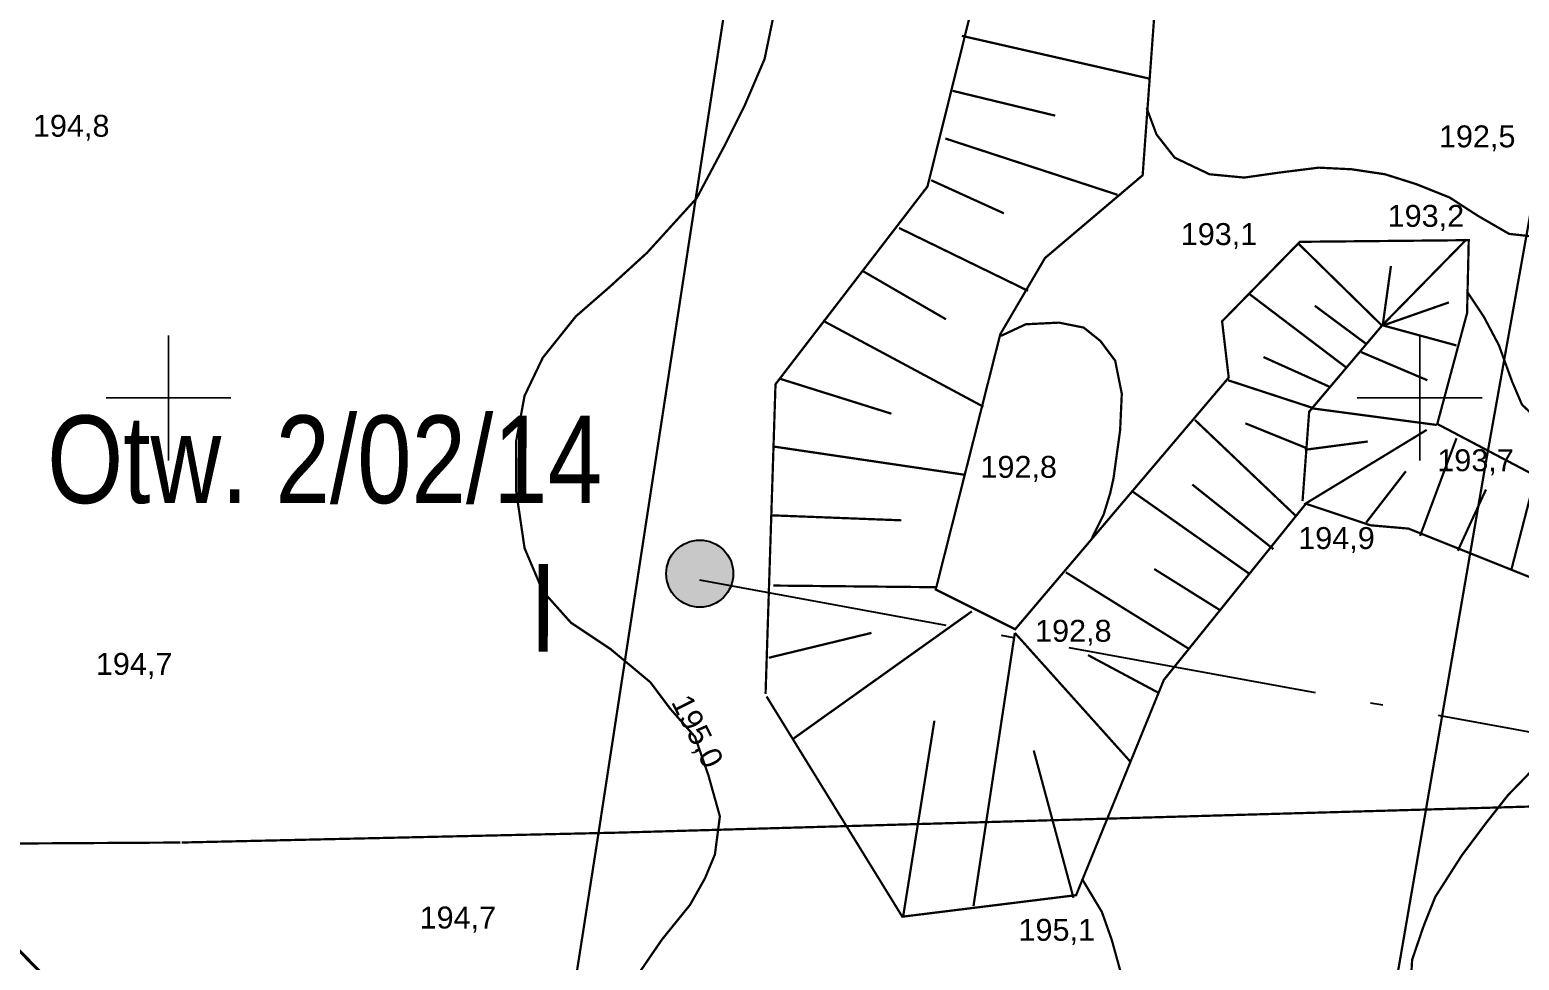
# Model space of a CAD drawing. Extents: x 7572697 to 7573818, y 5546684 to 5547005.
# Drawn here: x 7572844.5 to 7572904, y 5546927.5 to 5546964.7 of the extents above; entities that cross this region are included whole.
import ezdxf
from ezdxf.enums import TextEntityAlignment as Align

# ---------------------------------------------------------------- set-up
doc = ezdxf.new("R2010")
doc.units = 0
doc.header["$MEASUREMENT"] = 0
doc.linetypes.add('1', pattern=[2, 1, -1])
doc.linetypes.add('15', pattern=[3, 2, -0.45, 0.1, -0.45])
doc.styles.add('STYL_ARIAL', font='Arial', dxfattribs={"oblique": 0.1})

msp = doc.modelspace()

# ---------------------------------------------------------------- hatches: boundary and pattern name
at = {"linetype": 'ByBlock'}
h = msp.add_hatch(color=1, dxfattribs=at)
edge = h.paths.add_edge_path()
edge.add_arc((7572871.2314, 5546942.9798), 1.3408, 0, 360)

# ---------------------------------------------------------------- linework, layer by layer
at = {"color": 0, "const_width": 0.09}
for points in [[(7572909.4076, 5546985.2213), (7572902.6607, 5546947.5182), (7572895.7816, 5546907.672), (7572887.8441, 5546862.0049)], [(7572857.2318, 5546868.9634), (7572867.1537, 5546932.4104), (7572874.9589, 5546983.3427)], [(7572881.7057, 5546964.4647), (7572889.2463, 5546962.7449)], [(7572881.3353, 5546962.2687), (7572885.4363, 5546961.2765)], [(7572881.0442, 5546960.3637), (7572887.9234, 5546958.1147)], [(7572880.4754, 5546958.6968), (7572883.3858, 5546957.3739)], [(7572879.1922, 5546956.7918), (7572884.3516, 5546954.2783)], [(7572895.3185, 5546945.8778), (7572895.5831, 5546949.4497), (7572898.4935, 5546952.8893), (7572895.1201, 5546956.1965)], [(7572898.4274, 5546952.8231), (7572901.867, 5546956.3288)], [(7572898.52, 5546952.8892), (7572898.8507, 5546955.2704)], [(7572877.7634, 5546955.0588), (7572881.0707, 5546953.1406)], [(7572897.0383, 5546951.2356), (7572893.2018, 5546954.146)], [(7572897.8585, 5546952.1616), (7572895.808, 5546953.683)], [(7572898.52, 5546952.8892), (7572901.1658, 5546953.8152)], [(7572876.1495, 5546953.0877), (7572882.5656, 5546949.6481)], [(7572897.6601, 5546951.8309), (7572900.3059, 5546950.7064)], [(7572896.4033, 5546950.4418), (7572893.7575, 5546951.6324)], [(7572874.4561, 5546950.7593), (7572878.8879, 5546949.3702)], [(7572895.7815, 5546949.5819), (7572892.3419, 5546950.7064)], [(7572895.7154, 5546949.5819), (7572900.6763, 5546948.9204)], [(7572895.0539, 5546945.2825), (7572891.019, 5546949.119)], [(7572895.4773, 5546947.9944), (7572893.0299, 5546948.9866)], [(7572895.3847, 5546945.7455), (7572900.2795, 5546948.7221)], [(7572895.4111, 5546947.9283), (7572897.9246, 5546948.259)], [(7572900.0148, 5546944.4887), (7572901.47, 5546948.3913)], [(7572874.1651, 5546948.0606), (7572881.7719, 5546946.9361)], [(7572897.8585, 5546945.0179), (7572899.446, 5546947.0684)], [(7572903.6529, 5546943.0996), (7572904.6451, 5546946.9361)], [(7572894.1543, 5546943.9595), (7572890.9132, 5546946.5392)], [(7572901.523, 5546943.8934), (7572902.6475, 5546946.3408)], [(7572893.2018, 5546942.9674), (7572888.5054, 5546946.2747)], [(7572874.1254, 5546945.3089), (7572879.2848, 5546945.1105)], [(7572890.7545, 5546939.9908), (7572885.8597, 5546943.0335)], [(7572892.0377, 5546941.5121), (7572889.3919, 5546943.1657)], [(7572874.1651, 5546942.5043), (7572880.6474, 5546942.4382)], [(7572874.9588, 5546936.3792), (7572882.1025, 5546941.4724)], [(7572873.9931, 5546939.6204), (7572878.0941, 5546940.6126)], [(7572882.1687, 5546929.6985), (7572883.8223, 5546940.6126)], [(7572888.4526, 5546935.4532), (7572883.8224, 5546940.6126)], [(7572889.5903, 5546938.2049), (7572886.746, 5546939.7263)], [(7572879.3509, 5546929.2355), (7572880.6077, 5546937.1068)], [(7572886.1639, 5546930.0292), (7572884.5764, 5546935.9162)], [(7572859.9299, 5546928.055), (7572859.9289, 5546928.0564), (7572859.9279, 5546928.0579), (7572859.927, 5546928.0594), (7572859.9261, 5546928.0609), (7572859.9253, 5546928.0625), (7572859.9246, 5546928.064), (7572859.9239, 5546928.0656), (7572859.9233, 5546928.0673), (7572859.9227, 5546928.0689), (7572859.9222, 5546928.0706), (7572859.9217, 5546928.0723), (7572859.9213, 5546928.074), (7572859.921, 5546928.0757), (7572859.9207, 5546928.0774), (7572859.9205, 5546928.0791), (7572859.9203, 5546928.0809), (7572859.9202, 5546928.0826), (7572859.9202, 5546928.0844), (7572859.9202, 5546928.0861), (7572859.9203, 5546928.0878), (7572859.9205, 5546928.0896), (7572859.9207, 5546928.0913), (7572859.9209, 5546928.093), (7572859.9213, 5546928.0948), (7572859.9216, 5546928.0965), (7572859.9221, 5546928.0981), (7572859.9226, 5546928.0998), (7572859.9231, 5546928.1015), (7572859.9238, 5546928.1031), (7572859.9244, 5546928.1047), (7572859.9252, 5546928.1063), (7572859.926, 5546928.1079), (7572859.9268, 5546928.1094), (7572859.9277, 5546928.1109), (7572859.9286, 5546928.1123), (7572859.9296, 5546928.1138), (7572859.9307, 5546928.1152), (7572859.9318, 5546928.1165), (7572859.9329, 5546928.1179), (7572859.9341, 5546928.1191), (7572859.9353, 5546928.1204), (7572859.9366, 5546928.1216), (7572859.9379, 5546928.1227), (7572859.9393, 5546928.1238), (7572859.9407, 5546928.1249), (7572859.9421, 5546928.1259), (7572859.9435, 5546928.1268), (7572859.945, 5546928.1278), (7572859.9466, 5546928.1286), (7572859.9481, 5546928.1294), (7572859.9497, 5546928.1301), (7572859.9513, 5546928.1308), (7572859.9529, 5546928.1315), (7572859.9546, 5546928.132), (7572859.9562, 5546928.1326), (7572859.9579, 5546928.133), (7572859.9596, 5546928.1334), (7572859.9613, 5546928.1338), (7572859.963, 5546928.134), (7572859.9648, 5546928.1343), (7572859.9665, 5546928.1344), (7572859.9683, 5546928.1345), (7572859.97, 5546928.1345), (7572859.9718, 5546928.1345), (7572859.9735, 5546928.1344), (7572859.9752, 5546928.1343), (7572859.977, 5546928.1341), (7572859.9787, 5546928.1338), (7572859.9804, 5546928.1335), (7572859.9821, 5546928.1331), (7572859.9838, 5546928.1327), (7572859.9855, 5546928.1322), (7572859.9871, 5546928.1316), (7572859.9888, 5546928.131), (7572859.9904, 5546928.1303), (7572859.9919, 5546928.1296), (7572859.9935, 5546928.1288), (7572859.995, 5546928.1279), (7572859.9965, 5546928.1271), (7572859.998, 5546928.1261), (7572859.9994, 5546928.1251), (7572860.0008, 5546928.1241), (7572860.0022, 5546928.123), (7572860.0035, 5546928.1218), (7572860.0048, 5546928.1207), (7572860.006, 5546928.1194), (7572860.0072, 5546928.1181), (7572860.0084, 5546928.1168), (7572860.0095, 5546928.1155), (7572860.0105, 5546928.1141), (7572860.0115, 5546928.1127), (7572860.0125, 5546928.1112), (7572860.0134, 5546928.1097), (7572860.0143, 5546928.1082), (7572860.0151, 5546928.1066), (7572860.0158, 5546928.1051), (7572860.0165, 5546928.1035), (7572860.0171, 5546928.1018), (7572860.0177, 5546928.1002), (7572860.0182, 5546928.0985), (7572860.0187, 5546928.0968), (7572860.0191, 5546928.0951), (7572860.0194, 5546928.0934), (7572860.0197, 5546928.0917), (7572860.0199, 5546928.09), (7572860.0201, 5546928.0882), (7572860.0202, 5546928.0865), (7572860.0202, 5546928.0847), (7572860.0202, 5546928.083), (7572860.0201, 5546928.0813), (7572860.0199, 5546928.0795), (7572860.0197, 5546928.0778), (7572860.0195, 5546928.0761), (7572860.0191, 5546928.0743), (7572860.0188, 5546928.0726), (7572860.0183, 5546928.071), (7572860.0178, 5546928.0693), (7572860.0173, 5546928.0676), (7572860.0166, 5546928.066), (7572860.016, 5546928.0644), (7572860.0152, 5546928.0628), (7572860.0144, 5546928.0612), (7572860.0136, 5546928.0597), (7572860.0127, 5546928.0582), (7572860.0118, 5546928.0567), (7572860.0108, 5546928.0553), (7572860.0097, 5546928.0539), (7572860.0086, 5546928.0526), (7572860.0075, 5546928.0512), (7572860.0063, 5546928.05), (7572860.0051, 5546928.0487), (7572860.0038, 5546928.0475), (7572860.0025, 5546928.0464), (7572860.0011, 5546928.0453), (7572859.9997, 5546928.0442), (7572859.9983, 5546928.0432), (7572859.9969, 5546928.0422), (7572859.9954, 5546928.0413), (7572859.9938, 5546928.0405), (7572859.9923, 5546928.0397), (7572859.9907, 5546928.039), (7572859.9891, 5546928.0383), (7572859.9875, 5546928.0376), (7572859.9858, 5546928.0371), (7572859.9842, 5546928.0365), (7572859.9825, 5546928.0361), (7572859.9808, 5546928.0357), (7572859.9791, 5546928.0353), (7572859.9774, 5546928.0351), (7572859.9756, 5546928.0348), (7572859.9739, 5546928.0347), (7572859.9721, 5546928.0346), (7572859.9704, 5546928.0345), (7572859.9686, 5546928.0346), (7572859.9669, 5546928.0347), (7572859.9652, 5546928.0348), (7572859.9634, 5546928.035), (7572859.9617, 5546928.0353), (7572859.96, 5546928.0356), (7572859.9583, 5546928.036), (7572859.9566, 5546928.0364), (7572859.9549, 5546928.0369), (7572859.9533, 5546928.0375), (7572859.9516, 5546928.0381), (7572859.95, 5546928.0388), (7572859.9485, 5546928.0395), (7572859.9469, 5546928.0403), (7572859.9454, 5546928.0412), (7572859.9439, 5546928.042), (7572859.9424, 5546928.043), (7572859.941, 5546928.044), (7572859.9396, 5546928.045), (7572859.9382, 5546928.0461), (7572859.9369, 5546928.0473), (7572859.9356, 5546928.0484), (7572859.9344, 5546928.0497), (7572859.9332, 5546928.0509), (7572859.932, 5546928.0523), (7572859.9299, 5546928.055)]]:
    msp.add_lwpolyline(points, dxfattribs=at)
at = {"color": 0, "linetype": '1', "const_width": 0.09}
for points in [[(7572882.7111, 5546983.8455), (7572883.2403, 5546970.1533), (7572880.3299, 5546958.4455), (7572874.2577, 5546950.5477), (7572873.8608, 5546938.1784)], [(7572873.9005, 5546938.0726), (7572879.3245, 5546929.2752), (7572886.2698, 5546930.1351), (7572889.7755, 5546938.7341), (7572895.4508, 5546945.772), (7572898.0305, 5546944.9121), (7572899.5518, 5546944.7798), (7572904.8435, 5546942.6631), (7572919.3294, 5546942.2662), (7572928.8015, 5546950.6668), (7572931.1828, 5546964.2928), (7572930.7197, 5546975.1142)], [(7572925.9572, 5546970.9471), (7572926.2218, 5546954.2122), (7572914.977, 5546945.9836), (7572904.5921, 5546946.9097), (7572900.7028, 5546948.9602), (7572901.8934, 5546953.392), (7572901.9595, 5546956.3024), (7572895.2127, 5546956.2362), (7572892.1038, 5546953.0612), (7572892.3684, 5546950.8123), (7572883.8356, 5546940.7581), (7572880.6606, 5546942.3456), (7572883.2403, 5546952.5453), (7572885.0262, 5546955.588), (7572888.9288, 5546958.8953), (7572889.8549, 5546971.6085)], [(7572898.5596, 5546952.8892), (7572901.47, 5546952.0955)]]:
    msp.add_lwpolyline(points, dxfattribs=at)
at = {"color": 37}
for points, const_width in [([(7572874.218, 5546965.4569), (7572873.8211, 5546963.5387), (7572873.0273, 5546961.6866), (7572872.2336, 5546960.0991), (7572871.1091, 5546957.9825), (7572869.1247, 5546955.7997), (7572867.6034, 5546954.4106), (7572866.2805, 5546953.2597), (7572864.9576, 5546951.606), (7572864.23, 5546950.0847), (7572863.8992, 5546948.2987), (7572863.8992, 5546946.2482), (7572864.23, 5546943.9992), (7572864.9576, 5546942.2795), (7572866.082, 5546941.0227), (7572867.6695, 5546939.9643), (7572869.257, 5546938.6414), (7572870.0508, 5546937.5831), (7572871.043, 5546936.4586), (7572871.5721, 5546934.9373), (7572872.0352, 5546933.2836), (7572871.8367, 5546931.7623), (7572871.4399, 5546930.8098), (7572870.8445, 5546929.7514), (7572869.7201, 5546928.3624), (7572868.8602, 5546927.1056)], 0.09), ([(7572889.0876, 5546961.5808), (7572889.4845, 5546960.5225), (7572890.2121, 5546959.5964), (7572891.6011, 5546958.935), (7572892.9902, 5546958.8027), (7572894.3793, 5546959.0011), (7572895.9668, 5546959.1996), (7572897.2897, 5546959.1334), (7572898.6126, 5546958.935), (7572899.8694, 5546958.5381), (7572901.1923, 5546958.0089), (7572902.3168, 5546957.2813), (7572903.5735, 5546956.5537), (7572904.7642, 5546956.4214), (7572906.2855, 5546956.4214), (7572907.6084, 5546956.8183), (7572908.799, 5546957.4136), (7572909.6589, 5546958.4058), (7572909.9897, 5546959.5303), (7572910.122, 5546960.5886), (7572909.8574, 5546962.0438), (7572909.4605, 5546963.3667), (7572908.799, 5546964.5574), (7572907.6746, 5546965.6818)], 0.09), ([(7572883.2668, 5546952.4791), (7572884.259, 5546952.9421), (7572885.5819, 5546953.0083), (7572886.5741, 5546952.8098), (7572887.2355, 5546952.2807), (7572887.8309, 5546951.4869), (7572888.0954, 5546950.164), (7572888.0293, 5546948.7088), (7572887.7647, 5546946.7906), (7572887.6324, 5546946.1952), (7572887.3678, 5546945.3354), (7572886.9048, 5546944.4093)], 0.09), ([(7572889.4845, 5546907.2883), (7572891.535, 5546907.8836), (7572892.8579, 5546908.6774), (7572893.7178, 5546909.6695), (7572894.3793, 5546910.9263), (7572894.6439, 5546912.5138), (7572894.5116, 5546914.4982), (7572894.0486, 5546916.1518), (7572893.1887, 5546917.7393), (7572892.1965, 5546919.1284), (7572891.2043, 5546920.3852), (7572889.8814, 5546922.568), (7572889.2861, 5546923.6395), (7572888.6246, 5546925.0286), (7572888.2277, 5546926.4177), (7572887.6986, 5546928.3359), (7572887.3017, 5546929.4604), (7572886.5079, 5546930.7833)], 0.09), ([(7572843.275, 5546928.7063), (7572845.7886, 5546926.1266), (7572847.6406, 5546924.0099), (7572849.7573, 5546920.7688), (7572851.0802, 5546918.4537), (7572852.2708, 5546915.5433), (7572853.1969, 5546913.162), (7572854.0568, 5546911.0454), (7572854.7844, 5546909.2594), (7572856.5042, 5546906.6136), (7572857.4302, 5546905.423), (7572858.9516, 5546904.2985)], 0.125)]:
    msp.add_lwpolyline(points, dxfattribs=dict(at, const_width=const_width))
at = {"color": 37, "linetype": '1', "const_width": 0.09}
for points in [[(7572901.9066, 5546954.2254), (7572902.5681, 5546953.2332), (7572903.1634, 5546952.1087), (7572903.6925, 5546950.6535), (7572904.0894, 5546949.7275), (7572905.0816, 5546948.8014), (7572906.4707, 5546947.677), (7572907.9259, 5546947.0817), (7572909.1165, 5546946.6186)], [(7572905.2205, 5546935.87), (7572903.5338, 5546934.1369), (7572902.6739, 5546933.0455), (7572901.6817, 5546931.7226), (7572900.6234, 5546930.069), (7572900.1603, 5546928.9114), (7572899.6973, 5546927.5554), (7572899.6312, 5546926.3648), (7572899.6973, 5546924.1158), (7572900.028, 5546922.6871), (7572900.3918, 5546921.7611), (7572901.0533, 5546920.6035), (7572902.3101, 5546919.2144), (7572903.9306, 5546917.4947), (7572905.4189, 5546916.0394)]]:
    msp.add_lwpolyline(points, dxfattribs=at)
at = {"color": 1, "const_width": 0.065}
for points in [[(7572850, 5546947.5), (7572850, 5546952.5)], [(7572850, 5546947.5), (7572850, 5546952.5)], [(7572850, 5546947.5), (7572850, 5546952.5)], [(7572900, 5546947.5), (7572900, 5546952.5)], [(7572900, 5546947.5), (7572900, 5546952.5)], [(7572900, 5546947.5), (7572900, 5546952.5)], [(7572847.5, 5546950), (7572852.5, 5546950)], [(7572847.5, 5546950), (7572852.5, 5546950)], [(7572847.5, 5546950), (7572852.5, 5546950)], [(7572897.5, 5546950), (7572902.5, 5546950)], [(7572897.5, 5546950), (7572902.5, 5546950)], [(7572897.5, 5546950), (7572902.5, 5546950)]]:
    msp.add_lwpolyline(points, dxfattribs=at)
at = {"linetype": '15', "ltscale": 5}
msp.add_lwpolyline([(7572871.2254, 5546942.7273), (7573108.622, 5546899.293)], dxfattribs=at)
at = {"color": 2, "const_width": 0.09}
for points in [[(7572850.5246, 5546932.2385), (7572868.0532, 5546932.6354), (7572911.9873, 5546933.8921), (7572924.555, 5546933.7599), (7572942.4672, 5546934.2626), (7572956.9267, 5546934.5933), (7572999.26, 5546936.0485)], [(7573082.8418, 5546859.3988), (7573069.4142, 5546867.7993), (7573055.2061, 5546876.6099), (7573048.7238, 5546879.388), (7573037.479, 5546880.5786), (7573023.7075, 5546881.3724), (7572999.3658, 5546883.1583), (7572982.1547, 5546884.5474), (7572980.5672, 5546884.7458), (7572967.1396, 5546886.9948), (7572936.3686, 5546889.5745), (7572913.4689, 5546892.0219), (7572888.3997, 5546894.337), (7572845.6563, 5546898.4777), (7572835.3904, 5546900.5944), (7572831.7524, 5546903.7694), (7572805.0957, 5546927.3437), (7572800.9284, 5546931.9409), (7572850.4717, 5546932.2385)]]:
    msp.add_lwpolyline(points, dxfattribs=at)
at = {"color": 1, "linetype": 'ByBlock'}
msp.add_circle((7572871.2314, 5546942.9798), 1.3408, dxfattribs=at)

# ---------------------------------------------------------------- texts
at = {"color": 0, "style": 'STYL_ARIAL'}
for s, p in [('194,8', (7572844.5847, 5546961.3092)), ('192,5', (7572900.7689, 5546960.8858)), ('193,2', (7572898.7184, 5546957.7107)), ('193,1', (7572890.4502, 5546956.9831)), ('192,8', (7572882.4465, 5546947.6831)), ('193,7', (7572900.7028, 5546947.9477)), ('194,9', (7572895.1465, 5546944.8388)), ('192,8', (7572884.6294, 5546941.1347)), ('194,7', (7572847.0982, 5546939.8118)), ('194,7', (7572860.0363, 5546929.6782)), ('195,1', (7572883.9679, 5546929.1887))]:
    msp.add_text(s, height=0.875, dxfattribs=at).set_placement(p, align=Align.TOP_LEFT)
at = {"linetype": 'ByBlock', "style": 'STYL_ARIAL', "oblique": 0.1, "width": 0.8}
for s, p in [('Otw. 2/02/14', (7572845.1491, 5546945.7978)), ('I', (7572864.4332, 5546939.8683))]:
    msp.add_text(s, height=3.5, dxfattribs=at).set_placement(p)
at = {"color": 0, "style": 'STYL_ARIAL'}
msp.add_text('195,0', height=0.875, rotation=296.5651, dxfattribs=at).set_placement((7572870.8539, 5546938.2492), align=Align.TOP_LEFT)

doc.saveas('drawing.dxf')
